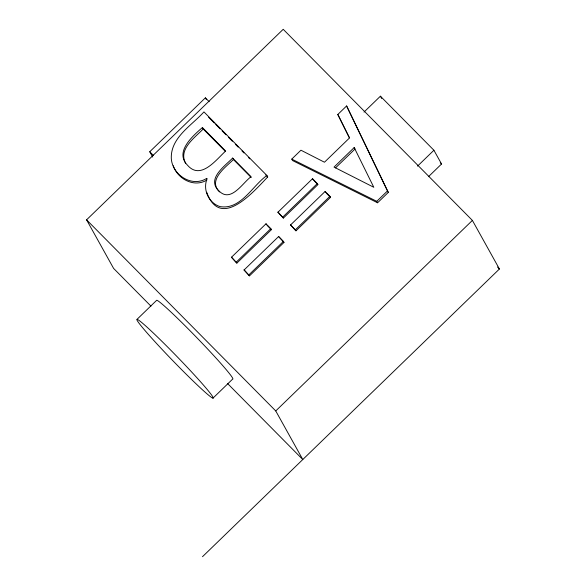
<?xml version="1.0" encoding="UTF-8"?>
<svg xmlns="http://www.w3.org/2000/svg" width="586" height="586" viewBox="0 0 586 586"><rect width="100%" height="100%" fill="white"/><g stroke="black" fill="none" stroke-linecap="round" stroke-linejoin="round"><path stroke-width="0.88" d="M152.726 157.077L149.752 151.737L205.371 97.847L209.158 101.664M150.932 306.119L113.611 268.417L86.574 219.838L283.214 29.3L472.389 220.409L499.426 268.996L202.5 556.7M202.382 127.543C192.611 136.157 174.328 151.935 187.593 165.311C200.793 180.437 216.241 159.634 225.639 151.034L202.382 127.543L203.195 129.001L225.192 151.225M203.195 129.001C194.655 137.835 178.056 149.254 185.659 163.428M232.62 158.081C224.753 166.197 205.891 179.089 219.252 191.204C231.038 202.844 242.633 182.839 251.05 176.708L232.62 158.081L233.426 159.539L251.226 177.521M233.426 159.539C225.647 167.215 207.481 180.136 219.552 191.937M266.901 175.492C252.463 185.63 240.743 210.213 219.918 206.58C208.667 202.968 202.507 189.6 207.122 178.686L206.785 178.349C192.127 187.688 172.606 175.163 171.324 158.857C170.255 137.673 191.659 125.609 203.943 111.897L266.901 175.492L267.707 176.95C253.32 192.025 220.424 230.305 206.682 192.237M291.755 159.106L300.94 150.206L324.461 162.227L349.468 137.996L337.814 114.475L346.604 105.956L388.306 192.391L377.582 202.785L292.568 160.564L291.755 159.106L376.769 201.328L377.582 202.785M137.073 319.297L156.733 300.244A54.842 2.937 45.9 0 1 199.247 340.188A54.842 2.937 45.9 0 1 232.627 379.113L212.96 398.165A54.842 2.937 45.9 0 1 152.089 338.576A54.842 2.937 45.9 0 1 160 339.455A54.842 2.937 45.9 0 1 212.96 398.165M364.016 112.073L380.409 96.192L433.911 150.25L441.558 163.992L428.454 176.694M231.492 257.239L266.007 223.793L270.805 228.65L271.384 229.683L236.869 263.121L231.492 257.239L236.869 263.121M277.984 212.183L312.499 178.745L317.304 183.601L317.876 184.634L283.368 218.073L277.984 212.183L283.368 218.073M354.193 147.555L334.027 167.098L373.809 187.293L354.193 147.555L355.006 149.012L335.485 167.926M236.297 262.089L270.805 228.65M282.789 217.04L317.304 183.601M244.098 269.97L278.614 236.532L283.419 241.388L283.99 242.421L249.482 275.86L244.098 269.97L249.482 275.86M290.597 224.921L325.105 191.483L329.911 196.339L330.482 197.372L295.974 230.811L290.597 224.921L295.974 230.811M248.904 274.827L283.419 241.388M295.395 229.778L329.911 196.339M376.769 201.328L387.493 190.933L346.604 105.956M417.525 166.124L433.911 150.25M227.507 383.471L302.786 459.527L275.75 410.94L472.389 220.409M206.777 180.122C194.025 187.828 177.646 178.994 173.244 165.721M440.291 162.703L441.558 163.992M497.499 267.04L499.426 268.996M317.876 184.634L312.499 178.745M326.285 193.124L330.482 197.372M208.609 117.244L214.388 123.082M215.677 124.386L220.175 128.927M222.101 130.876L225.954 134.765M228.525 137.366L232.378 141.255M235.587 144.5L238.158 147.101M242.011 150.99L243.937 152.939M248.435 157.48L249.724 158.777M265.78 175.002L267.707 176.95M267.179 225.442L271.384 229.683M283.99 242.421L278.614 236.532M149.752 151.737L153.539 155.554M86.574 219.838L275.75 410.94M380.409 96.192L381.684 98.485M387.493 190.933L388.306 192.391M337.814 114.475L349.476 137.827M325.105 191.483L325.684 192.516M205.371 97.847L206.221 99.371M266.007 223.793L266.579 224.834"/></g></svg>
